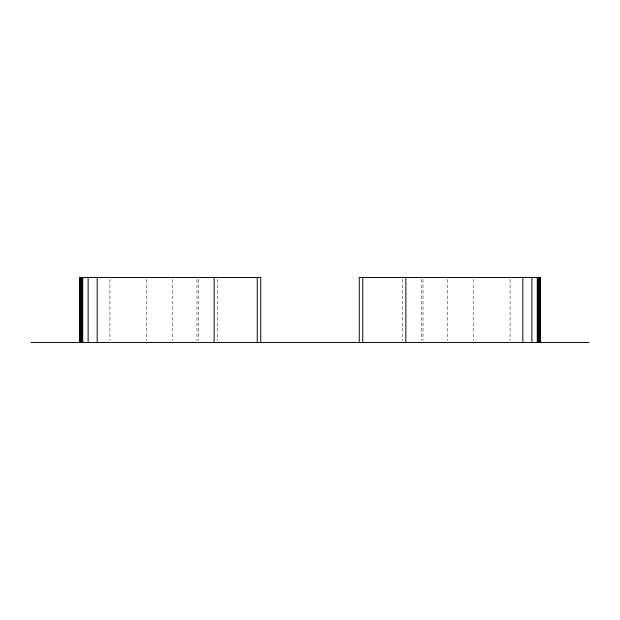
<?xml version="1.0" encoding="UTF-8"?>
<svg xmlns="http://www.w3.org/2000/svg" width="620" height="620" viewBox="0 0 620 620"><rect width="100%" height="100%" fill="white"/><g stroke="black" fill="none" stroke-linecap="round" stroke-linejoin="round"><path stroke-width="0.46" stroke-dasharray="3.1 2.33" d="M510.082 279.38L510.082 340.62M473.207 279.38L473.207 340.62M447.415 279.38L447.415 340.62M423.026 279.38L423.026 340.62M421.251 279.38L421.251 340.62M402.442 279.38L402.442 340.62M217.558 279.38L217.558 340.62M198.749 279.38L198.749 340.62M196.974 279.38L196.974 340.62M172.585 279.38L172.585 340.62M146.793 279.38L146.793 340.62M109.918 279.38L109.918 340.62"/><path stroke-width="0.93" d="M31 342.535L589 342.535M540.307 342.535L540.307 277.466L359.259 277.466L359.259 342.535M540.028 277.466L540.028 342.535M539.88 277.466L539.88 342.535M539.532 277.466L539.532 342.535M538.974 277.466L538.974 342.535M538.222 277.466L538.222 342.535M537.269 277.466L537.269 342.535M531.875 277.466L531.875 342.535M522.823 277.466L522.823 342.535M405.844 277.466L405.844 342.535M362.754 277.466L362.754 342.535M260.741 342.535L260.741 277.466L79.693 277.466L79.693 342.535M257.246 277.466L257.246 342.535M214.156 277.466L214.156 342.535M97.177 277.466L97.177 342.535M88.125 277.466L88.125 342.535M82.731 277.466L82.731 342.535M81.778 277.466L81.778 342.535M81.026 277.466L81.026 342.535M80.468 277.466L80.468 342.535M80.12 277.466L80.12 342.535M79.972 277.466L79.972 342.535"/></g></svg>
